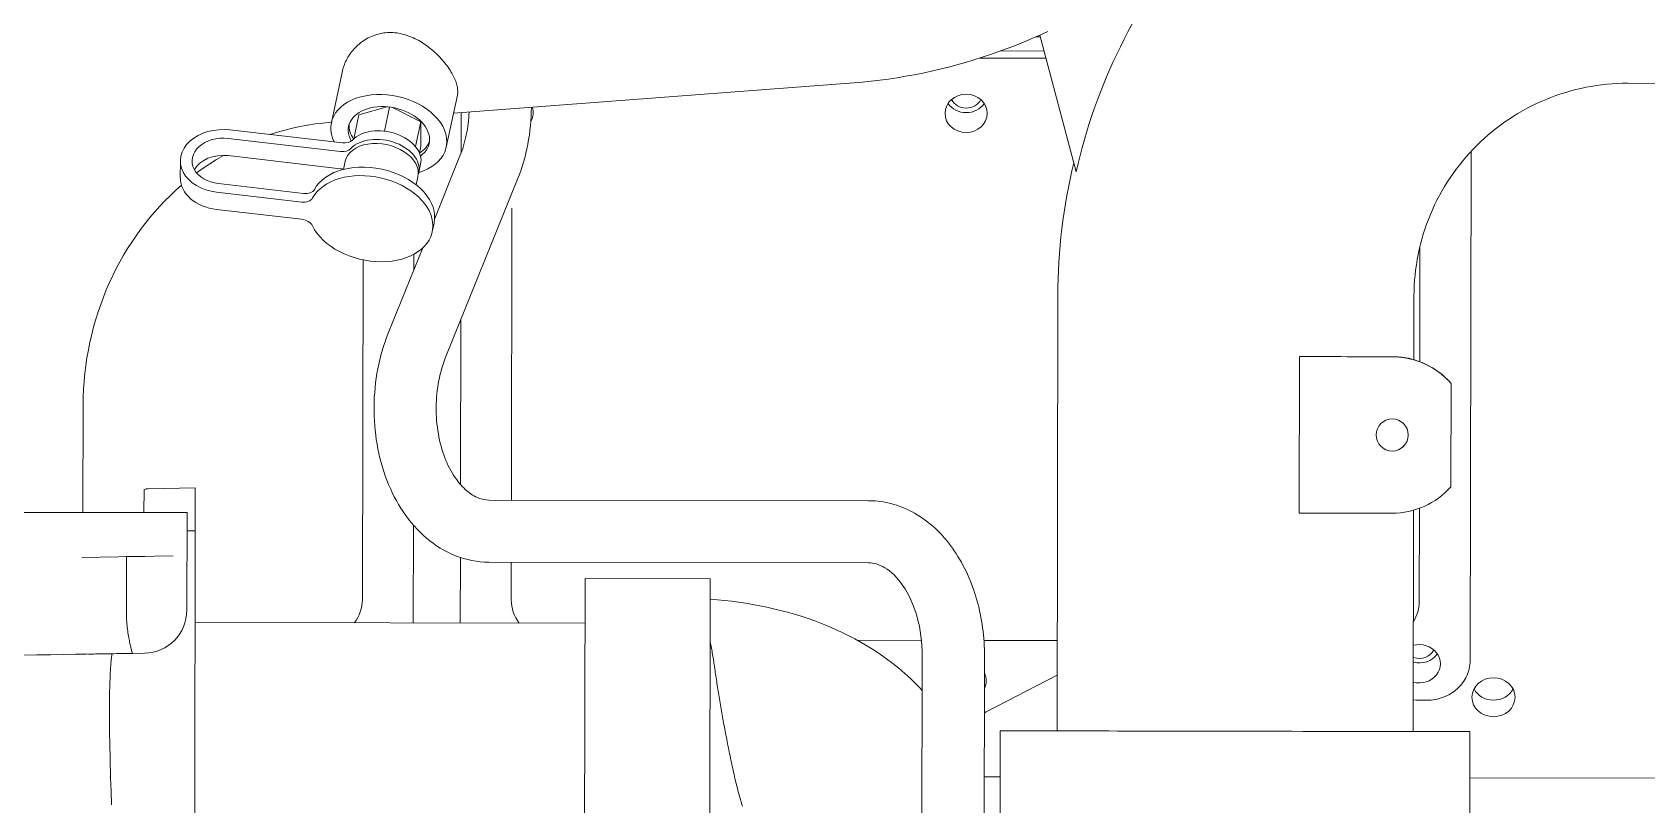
# Model space of a CAD drawing. Extents: x 766778 to 845620, y 133762 to 209800.
# Drawn here: x 786249.5 to 786661.9, y 190584.6 to 190782 of the extents above; entities that cross this region are included whole.
import ezdxf

# ---------------------------------------------------------------- set-up
doc = ezdxf.new("R2010")
doc.units = 0
doc.header["$MEASUREMENT"] = 0
doc.layers.get('0').update_dxf_attribs({"color": 1, "linetype": 'CONTINUOUS'})
doc.layers.add('LA-4748_SHOWN', color=2, linetype='CONTINUOUS', lineweight=53)

# ---------------------------------------------------------------- blocks, each defined once
blk = doc.blocks.new('ENGINE')
at = {"layer": 'LA-4748_SHOWN', "color": 252, "lineweight": 5}
for p, q in [((945285.47, 205472.38), (945285.9, 205472.59)), ((945285.9, 205472.59), (945286.33, 205472.78)), ((945286.33, 205472.78), (945286.76, 205472.96)), ((945286.76, 205472.96), (945287.2, 205473.12)), ((945287.2, 205473.12), (945287.65, 205473.27)), ((945287.65, 205473.27), (945288.1, 205473.39)), ((945288.1, 205473.39), (945288.56, 205473.5)), ((945288.56, 205473.5), (945289.02, 205473.58)), ((945289.02, 205473.58), (945289.48, 205473.65)), ((945289.48, 205473.65), (945289.94, 205473.71)), ((945289.94, 205473.71), (945290.4, 205473.74)), ((945290.4, 205473.74), (945290.86, 205473.76)), ((945290.86, 205473.76), (945291.33, 205473.76)), ((945291.33, 205473.76), (945291.8, 205473.74)), ((945291.8, 205473.74), (945292.28, 205473.7)), ((945292.28, 205473.7), (945292.76, 205473.64)), ((945292.76, 205473.64), (945293.24, 205473.57)), ((945293.24, 205473.57), (945293.72, 205473.47)), ((945293.72, 205473.47), (945294.2, 205473.36)), ((945294.2, 205473.36), (945294.68, 205473.24)), ((945294.68, 205473.24), (945295.16, 205473.09)), ((945295.16, 205473.09), (945295.63, 205472.93)), ((945295.63, 205472.93), (945296.11, 205472.75)), ((945296.11, 205472.75), (945296.57, 205472.56)), ((945296.57, 205472.56), (945297.03, 205472.36)), ((945457.06, 205472.54), (945454.99, 205471.64)), ((945457.04, 205472.53), (945466.21, 205437.55)), ((945459.12, 205473.47), (945457.06, 205472.54)), ((945280.77, 205468.22), (945281.01, 205468.56)), ((945281.01, 205468.56), (945281.28, 205468.9)), ((945281.28, 205468.9), (945281.55, 205469.23)), ((945281.55, 205469.23), (945281.84, 205469.56)), ((945281.84, 205469.56), (945282.15, 205469.89)), ((945282.15, 205469.89), (945282.47, 205470.21)), ((945282.47, 205470.21), (945282.81, 205470.52)), ((945282.81, 205470.52), (945283.15, 205470.82)), ((945283.15, 205470.82), (945283.51, 205471.11)), ((945283.51, 205471.11), (945283.88, 205471.39)), ((945283.88, 205471.39), (945284.26, 205471.66)), ((945284.26, 205471.66), (945284.66, 205471.91)), ((945284.66, 205471.91), (945285.06, 205472.15)), ((945285.06, 205472.15), (945285.47, 205472.38)), ((945297.03, 205472.36), (945297.49, 205472.14)), ((945297.49, 205472.14), (945297.94, 205471.91)), ((945297.94, 205471.91), (945298.38, 205471.66)), ((945298.38, 205471.66), (945298.82, 205471.41)), ((945298.82, 205471.41), (945299.25, 205471.14)), ((945299.25, 205471.14), (945299.67, 205470.87)), ((945299.67, 205470.87), (945300.08, 205470.59)), ((945300.08, 205470.59), (945300.48, 205470.31)), ((945300.48, 205470.31), (945300.87, 205470.01)), ((945300.87, 205470.01), (945301.25, 205469.72)), ((945301.25, 205469.72), (945301.62, 205469.41)), ((945301.62, 205469.41), (945301.99, 205469.09)), ((945301.99, 205469.09), (945302.36, 205468.77)), ((945302.36, 205468.77), (945302.72, 205468.43)), ((945302.72, 205468.43), (945303.07, 205468.09)), ((945448.71, 205469.13), (945446.59, 205468.36)), ((945458.11, 205468.44), (945447, 205468.5)), ((945450.82, 205469.93), (945448.71, 205469.13)), ((945452.91, 205470.77), (945450.82, 205469.93)), ((945454.99, 205471.64), (945452.91, 205470.77)), ((945457.16, 205472.07), (945456.02, 205472.08)), ((945278.89, 205464.01), (945278.98, 205464.41)), ((945278.98, 205464.41), (945279.09, 205464.81)), ((945279.09, 205464.81), (945279.22, 205465.21)), ((945279.22, 205465.21), (945279.37, 205465.6)), ((945279.37, 205465.6), (945279.52, 205465.99)), ((945279.52, 205465.99), (945279.7, 205466.38)), ((945279.7, 205466.38), (945279.89, 205466.76)), ((945279.89, 205466.76), (945280.09, 205467.14)), ((945280.09, 205467.14), (945280.3, 205467.5)), ((945280.3, 205467.5), (945280.53, 205467.86)), ((945280.53, 205467.86), (945280.77, 205468.22)), ((945303.07, 205468.09), (945303.42, 205467.74)), ((945303.42, 205467.74), (945303.76, 205467.39)), ((945303.76, 205467.39), (945304.1, 205467.03)), ((945304.1, 205467.03), (945304.42, 205466.66)), ((945304.42, 205466.66), (945304.73, 205466.29)), ((945304.73, 205466.29), (945305.03, 205465.92)), ((945305.03, 205465.92), (945305.32, 205465.55)), ((945305.32, 205465.55), (945305.6, 205465.18)), ((945305.6, 205465.18), (945305.87, 205464.81)), ((945305.87, 205464.81), (945306.12, 205464.43)), ((945306.12, 205464.43), (945306.36, 205464.06)), ((945433.7, 205464.43), (945431.52, 205463.9)), ((945435.87, 205465), (945433.7, 205464.43)), ((945438.03, 205465.6), (945435.87, 205465)), ((945440.18, 205466.24), (945438.03, 205465.6)), ((945442.33, 205466.91), (945440.18, 205466.24)), ((945441.68, 205466.71), (945458.59, 205466.62)), ((945444.47, 205467.62), (945442.33, 205466.91)), ((945446.59, 205468.36), (945444.47, 205467.62)), ((945276.02, 205450.77), (945278.89, 205464.01)), ((945306.36, 205464.06), (945306.59, 205463.69)), ((945306.59, 205463.69), (945306.8, 205463.33)), ((945306.8, 205463.33), (945307, 205462.97)), ((945307, 205462.97), (945307.19, 205462.61)), ((945307.19, 205462.61), (945307.36, 205462.26)), ((945409.49, 205460.5), (945307.22, 205453.13)), ((945307.36, 205462.26), (945307.52, 205461.92)), ((945307.52, 205461.92), (945307.66, 205461.58)), ((945307.66, 205461.58), (945307.79, 205461.25)), ((945307.79, 205461.25), (945307.9, 205460.92)), ((945307.9, 205460.92), (945308, 205460.6)), ((945308, 205460.6), (945308.09, 205460.28)), ((945308.09, 205460.28), (945308.16, 205459.96)), ((945411.71, 205460.67), (945409.49, 205460.5)), ((945413.92, 205460.89), (945411.71, 205460.67)), ((945416.13, 205461.14), (945413.92, 205460.89)), ((945418.34, 205461.43), (945416.13, 205461.14)), ((945420.55, 205461.75), (945418.34, 205461.43)), ((945422.75, 205462.11), (945420.55, 205461.75)), ((945424.95, 205462.5), (945422.75, 205462.11)), ((945427.15, 205462.93), (945424.95, 205462.5)), ((945429.34, 205463.4), (945427.15, 205462.93)), ((945431.52, 205463.9), (945429.34, 205463.4)), ((945305.34, 205444.42), (945308.21, 205457.66)), ((945308.16, 205459.96), (945308.22, 205459.65)), ((945308.25, 205457.92), (945308.21, 205457.66)), ((945308.22, 205459.65), (945308.26, 205459.34)), ((945308.29, 205458.19), (945308.25, 205457.92)), ((945308.26, 205459.34), (945308.29, 205459.04)), ((945308.29, 205459.04), (945308.31, 205458.75)), ((945308.3, 205458.47), (945308.29, 205458.19)), ((945308.31, 205458.75), (945308.3, 205458.47)), ((945586.33, 205455.65), (945587.58, 205456.14)), ((945587.58, 205456.14), (945588.83, 205456.6)), ((945588.83, 205456.6), (945590.1, 205457.03)), ((945590.1, 205457.03), (945591.38, 205457.42)), ((945591.38, 205457.42), (945592.66, 205457.79)), ((945592.66, 205457.79), (945593.96, 205458.12)), ((945593.96, 205458.12), (945595.26, 205458.42)), ((945595.26, 205458.42), (945596.57, 205458.69)), ((945596.57, 205458.69), (945597.89, 205458.93)), ((945597.89, 205458.93), (945599.21, 205459.14)), ((945599.21, 205459.14), (945600.54, 205459.31)), ((945600.54, 205459.31), (945601.87, 205459.45)), ((945601.87, 205459.45), (945603.2, 205459.56)), ((945603.2, 205459.56), (945604.54, 205459.63)), ((945604.54, 205459.63), (945605.87, 205459.68)), ((945605.87, 205459.68), (945607.21, 205459.69)), ((945607.21, 205459.69), (945623.21, 205459.6)), ((945283.03, 205452.76), (945281.7, 205446.61)), ((945283.03, 205452.76), (945290.3, 205454.77)), ((945290.9, 205454.7), (945289.56, 205448.54)), ((945291.65, 205454.59), (945298.83, 205450.87)), ((945309.12, 205442.92), (945309.17, 205453.27)), ((945311.03, 205451.17), (945311.11, 205451.91)), ((945311.11, 205451.91), (945311.16, 205452.66)), ((945311.16, 205452.66), (945311.2, 205453.42)), ((945326.96, 205450.98), (945327.04, 205452.17)), ((945327.04, 205452.17), (945327.09, 205453.37)), ((945327.09, 205453.37), (945327.12, 205454.56)), ((945578.01, 205451.38), (945579.15, 205452.08)), ((945579.15, 205452.08), (945580.31, 205452.75)), ((945580.31, 205452.75), (945581.49, 205453.39)), ((945581.49, 205453.39), (945582.68, 205454)), ((945582.68, 205454), (945583.88, 205454.58)), ((945583.88, 205454.58), (945585.1, 205455.13)), ((945585.1, 205455.13), (945586.33, 205455.65)), ((945250.07, 205449.02), (945278.81, 205445.58)), ((945262.2, 205448.39), (945260.3, 205447.8)), ((945264.12, 205448.92), (945262.2, 205448.39)), ((945266.04, 205449.4), (945264.12, 205448.92)), ((945267.98, 205449.81), (945266.04, 205449.4)), ((945269.93, 205450.17), (945267.98, 205449.81)), ((945271.89, 205450.46), (945269.93, 205450.17)), ((945273.85, 205450.69), (945271.89, 205450.46)), ((945275.82, 205450.87), (945273.85, 205450.69)), ((945276.04, 205450.88), (945275.82, 205450.87)), ((945298.83, 205450.87), (945297.47, 205444.56)), ((945298.83, 205450.87), (945298.8, 205444.61)), ((945310.45, 205447.51), (945310.6, 205448.23)), ((945310.6, 205448.23), (945310.73, 205448.96)), ((945310.73, 205448.96), (945310.85, 205449.69)), ((945310.85, 205449.69), (945310.95, 205450.42)), ((945310.95, 205450.42), (945311.03, 205451.17)), ((945326.57, 205447.44), (945326.73, 205448.61)), ((945326.73, 205448.61), (945326.86, 205449.8)), ((945326.86, 205449.8), (945326.96, 205450.98)), ((945572.57, 205447.5), (945573.62, 205448.33)), ((945573.62, 205448.33), (945574.69, 205449.13)), ((945574.69, 205449.13), (945575.78, 205449.91)), ((945575.78, 205449.91), (945576.88, 205450.66)), ((945576.88, 205450.66), (945578.01, 205451.38)), ((945278.34, 205443.41), (945249.6, 205446.84)), ((945298.8, 205444.61), (945298.45, 205442.98)), ((945309.3, 205443.41), (945309.52, 205444.07)), ((945309.52, 205444.07), (945309.74, 205444.74)), ((945309.74, 205444.74), (945309.94, 205445.42)), ((945309.94, 205445.42), (945310.12, 205446.11)), ((945310.12, 205446.11), (945310.29, 205446.81)), ((945310.29, 205446.81), (945310.45, 205447.51)), ((945325.66, 205442.79), (945325.93, 205443.94)), ((945325.93, 205443.94), (945326.17, 205445.1)), ((945326.17, 205445.1), (945326.38, 205446.26)), ((945326.38, 205446.26), (945326.57, 205447.44)), ((945567.65, 205442.97), (945568.59, 205443.93)), ((945568.59, 205443.93), (945569.55, 205444.86)), ((945569.55, 205444.86), (945570.54, 205445.76)), ((945570.54, 205445.76), (945571.54, 205446.64)), ((945571.54, 205446.64), (945572.57, 205447.5)), ((945237.38, 205441.12), (945237.36, 205436.71)), ((945244.91, 205440.38), (945243.21, 205439.24)), ((945246.64, 205441.47), (945244.91, 205440.38)), ((945248.4, 205442.51), (945246.64, 205441.47)), ((945278.32, 205439), (945249.58, 205442.43)), ((945279.51, 205440.9), (945279.05, 205438.81)), ((945298.77, 205440.09), (945298.3, 205437.92)), ((945302.31, 205426.21), (945308.81, 205442.14)), ((945308.81, 205442.14), (945309.06, 205442.77)), ((945309.06, 205442.77), (945309.3, 205443.41)), ((945324.71, 205439.41), (945325.05, 205440.53)), ((945325.05, 205440.53), (945325.37, 205441.65)), ((945325.37, 205441.65), (945325.66, 205442.79)), ((945465.12, 205437.76), (945465.61, 205439.84)), ((945564.14, 205438.94), (945564.98, 205439.98)), ((945564.98, 205439.98), (945565.84, 205441)), ((945565.84, 205441), (945566.74, 205442)), ((945566.43, 205312.28), (945567.12, 205442.41)), ((945566.74, 205442), (945567.65, 205442.97)), ((945243.21, 205439.24), (945241.54, 205438.04)), ((945298.08, 205436.88), (945297.62, 205434.78)), ((945305.05, 205390.9), (945323.52, 205436.14)), ((945323.52, 205436.14), (945323.94, 205437.22)), ((945323.94, 205437.22), (945324.34, 205438.31)), ((945324.34, 205438.31), (945324.71, 205439.41)), ((945464.22, 205433.58), (945464.65, 205435.67)), ((945464.65, 205435.67), (945465.12, 205437.76)), ((945561.03, 205434.59), (945561.77, 205435.7)), ((945561.77, 205435.7), (945562.53, 205436.8)), ((945562.53, 205436.8), (945563.32, 205437.88)), ((945563.32, 205437.88), (945564.14, 205438.94)), ((945234.8, 205432.33), (945233.44, 205430.98)), ((945236.2, 205433.64), (945234.8, 205432.33)), ((945237.63, 205434.91), (945236.2, 205433.64)), ((945268.34, 205430.51), (945246.63, 205433.1)), ((945247.1, 205435.28), (945268.81, 205432.69)), ((945463.45, 205429.37), (945463.82, 205431.48)), ((945463.82, 205431.48), (945464.22, 205433.58)), ((945559, 205431.13), (945559.65, 205432.3)), ((945559.65, 205432.3), (945560.33, 205433.45)), ((945560.33, 205433.45), (945561.03, 205434.59)), ((945230.81, 205428.16), (945229.55, 205426.68)), ((945232.11, 205429.59), (945230.81, 205428.16)), ((945233.44, 205430.98), (945232.11, 205429.59)), ((945268.31, 205426.1), (945246.6, 205428.7)), ((945321.65, 205354.14), (945322.04, 205428.79)), ((945462.8, 205425.14), (945463.11, 205427.26)), ((945463.11, 205427.26), (945463.45, 205429.37)), ((945556.68, 205426.31), (945557.22, 205427.53)), ((945557.22, 205427.53), (945557.78, 205428.75)), ((945557.78, 205428.75), (945558.37, 205429.95)), ((945558.37, 205429.95), (945559, 205431.13)), ((945227.14, 205423.63), (945225.99, 205422.05)), ((945228.33, 205425.18), (945227.14, 205423.63)), ((945229.55, 205426.68), (945228.33, 205425.18)), ((945302.15, 205424.98), (945301.68, 205422.8)), ((945462.27, 205420.9), (945462.52, 205423.02)), ((945462.52, 205423.02), (945462.8, 205425.14)), ((945555.26, 205422.55), (945555.71, 205423.82)), ((945555.71, 205423.82), (945556.18, 205425.07)), ((945556.18, 205425.07), (945556.68, 205426.31)), ((945224.89, 205420.43), (945223.82, 205418.78)), ((945225.99, 205422.05), (945224.89, 205420.43)), ((945462.06, 205418.77), (945462.27, 205420.9)), ((945554.13, 205418.71), (945554.47, 205420)), ((945554.47, 205420), (945554.85, 205421.28)), ((945554.85, 205421.28), (945555.26, 205422.55)), ((945221.82, 205415.39), (945220.89, 205413.64)), ((945222.8, 205417.1), (945221.82, 205415.39)), ((945223.82, 205418.78), (945222.8, 205417.1)), ((945283.52, 205328.82), (945283.97, 205415.67)), ((945290.35, 205396.9), (945299.23, 205418.67)), ((945296.96, 205413.1), (945296.98, 205417.08)), ((945461.72, 205414.5), (945461.87, 205416.64)), ((945461.87, 205416.64), (945462.06, 205418.77)), ((945553.06, 205413.47), (945553.28, 205414.79)), ((945553.28, 205414.79), (945553.53, 205416.1)), ((945553.53, 205416.1), (945553.81, 205417.41)), ((945553.81, 205417.41), (945554.13, 205418.71)), ((945553.84, 205388.7), (945553.99, 205418.16)), ((945220, 205411.87), (945219.15, 205410.07)), ((945220.89, 205413.64), (945220, 205411.87)), ((945461.51, 205410.23), (945461.6, 205412.37)), ((945461.6, 205412.37), (945461.72, 205414.5)), ((945552.59, 205409.48), (945552.72, 205410.81)), ((945552.72, 205410.81), (945552.87, 205412.14)), ((945552.87, 205412.14), (945553.06, 205413.47)), ((945218.35, 205408.25), (945217.6, 205406.4)), ((945219.15, 205410.07), (945218.35, 205408.25)), ((945461.43, 205405.95), (945461.45, 205408.09)), ((945461.45, 205408.09), (945461.51, 205410.23)), ((945552.42, 205405.47), (945552.45, 205406.81)), ((945552.45, 205406.81), (945552.5, 205408.15)), ((945552.5, 205408.15), (945552.59, 205409.48)), ((945216.24, 205402.63), (945215.64, 205400.72)), ((945216.9, 205404.53), (945216.24, 205402.63)), ((945217.6, 205406.4), (945216.9, 205404.53)), ((945460.84, 205294.66), (945461.43, 205405.95)), ((945552.34, 205389.2), (945552.42, 205405.47)), ((945215.08, 205398.79), (945214.58, 205396.84)), ((945215.64, 205400.72), (945215.08, 205398.79)), ((945308.89, 205400.32), (945308.67, 205358.14)), ((945214.12, 205394.87), (945213.72, 205392.9)), ((945214.58, 205396.84), (945214.12, 205394.87)), ((945289.13, 205393.58), (945289.51, 205394.7)), ((945289.51, 205394.7), (945289.92, 205395.81)), ((945289.92, 205395.81), (945290.35, 205396.9)), ((945213.36, 205390.91), (945213.06, 205388.9)), ((945213.72, 205392.9), (945213.36, 205390.91)), ((945287.89, 205388.96), (945288.16, 205390.13)), ((945288.16, 205390.13), (945288.46, 205391.29)), ((945288.46, 205391.29), (945288.78, 205392.44)), ((945288.78, 205392.44), (945289.13, 205393.58)), ((945304.5, 205389.45), (945304.77, 205390.18)), ((945304.77, 205390.18), (945305.05, 205390.9)), ((945522.88, 205350.12), (945523.09, 205390.12)), ((945546.84, 205390), (945523.09, 205390.12)), ((945212.82, 205386.89), (945212.62, 205384.88)), ((945213.06, 205388.9), (945212.82, 205386.89)), ((945287.23, 205385.41), (945287.42, 205386.6)), ((945287.42, 205386.6), (945287.64, 205387.79)), ((945287.64, 205387.79), (945287.89, 205388.96)), ((945303.39, 205385.54), (945303.58, 205386.35)), ((945303.58, 205386.35), (945303.79, 205387.15)), ((945303.79, 205387.15), (945304.01, 205387.93)), ((945304.01, 205387.93), (945304.24, 205388.69)), ((945304.24, 205388.69), (945304.5, 205389.45)), ((945547.07, 205390), (945546.84, 205390)), ((945547.29, 205389.99), (945547.07, 205390)), ((945547.51, 205389.99), (945547.29, 205389.99)), ((945547.72, 205389.98), (945547.51, 205389.99)), ((945547.93, 205389.96), (945547.72, 205389.98)), ((945548.14, 205389.95), (945547.93, 205389.96)), ((945548.34, 205389.94), (945548.14, 205389.95)), ((945548.54, 205389.92), (945548.34, 205389.94)), ((945548.73, 205389.9), (945548.54, 205389.92)), ((945548.92, 205389.88), (945548.73, 205389.9)), ((945549.11, 205389.86), (945548.92, 205389.88)), ((945549.29, 205389.84), (945549.11, 205389.86)), ((945549.47, 205389.81), (945549.29, 205389.84)), ((945549.64, 205389.79), (945549.47, 205389.81)), ((945549.81, 205389.76), (945549.64, 205389.79)), ((945549.97, 205389.74), (945549.81, 205389.76)), ((945550.13, 205389.71), (945549.97, 205389.74)), ((945550.28, 205389.69), (945550.13, 205389.71)), ((945550.43, 205389.66), (945550.28, 205389.69)), ((945550.57, 205389.63), (945550.43, 205389.66)), ((945550.71, 205389.6), (945550.57, 205389.63)), ((945550.84, 205389.58), (945550.71, 205389.6)), ((945550.97, 205389.55), (945550.84, 205389.58)), ((945551.09, 205389.52), (945550.97, 205389.55)), ((945551.21, 205389.5), (945551.09, 205389.52)), ((945551.32, 205389.47), (945551.21, 205389.5)), ((945551.43, 205389.44), (945551.32, 205389.47)), ((945551.53, 205389.42), (945551.43, 205389.44)), ((945551.63, 205389.4), (945551.53, 205389.42)), ((945551.72, 205389.37), (945551.63, 205389.4)), ((945212.48, 205382.85), (945212.38, 205380.83)), ((945212.62, 205384.88), (945212.48, 205382.85)), ((945286.73, 205380.58), (945286.82, 205381.79)), ((945286.82, 205381.79), (945286.93, 205383)), ((945286.93, 205383), (945287.06, 205384.21)), ((945287.06, 205384.21), (945287.23, 205385.41)), ((945302.72, 205381.38), (945302.82, 205382.22)), ((945302.82, 205382.22), (945302.94, 205383.07)), ((945302.94, 205383.07), (945303.07, 205383.9)), ((945303.07, 205383.9), (945303.22, 205384.73)), ((945303.22, 205384.73), (945303.39, 205385.54)), ((945561.67, 205356.69), (945561.81, 205383.15)), ((945561.81, 205383.15), (945561.81, 205383.15)), ((945212.35, 205378.8), (945212.2, 205351.35)), ((945212.38, 205380.83), (945212.35, 205378.8)), ((945286.64, 205376.94), (945286.65, 205378.15)), ((945286.65, 205378.15), (945286.68, 205379.37)), ((945286.68, 205379.37), (945286.73, 205380.58)), ((945302.52, 205377.09), (945302.53, 205377.95)), ((945302.53, 205377.95), (945302.55, 205378.81)), ((945302.55, 205378.81), (945302.59, 205379.67)), ((945302.59, 205379.67), (945302.65, 205380.52)), ((945302.65, 205380.52), (945302.72, 205381.38)), ((945286.67, 205375.72), (945286.64, 205376.94)), ((945286.72, 205374.51), (945286.67, 205375.72)), ((945286.8, 205373.3), (945286.72, 205374.51)), ((945302.54, 205376.23), (945302.52, 205377.09)), ((945302.58, 205375.37), (945302.54, 205376.23)), ((945302.63, 205374.52), (945302.58, 205375.37)), ((945302.71, 205373.67), (945302.63, 205374.52)), ((945302.8, 205372.83), (945302.71, 205373.67)), ((945286.91, 205372.09), (945286.8, 205373.3)), ((945287.04, 205370.89), (945286.91, 205372.09)), ((945287.2, 205369.7), (945287.04, 205370.89)), ((945287.39, 205368.51), (945287.2, 205369.7)), ((945302.92, 205372), (945302.8, 205372.83)), ((945303.05, 205371.17), (945302.92, 205372)), ((945303.19, 205370.35), (945303.05, 205371.17)), ((945303.36, 205369.55), (945303.19, 205370.35)), ((945303.55, 205368.76), (945303.36, 205369.55)), ((945287.61, 205367.33), (945287.39, 205368.51)), ((945287.85, 205366.15), (945287.61, 205367.33)), ((945288.12, 205364.99), (945287.85, 205366.15)), ((945303.75, 205367.98), (945303.55, 205368.76)), ((945303.96, 205367.21), (945303.75, 205367.98)), ((945304.19, 205366.46), (945303.96, 205367.21)), ((945304.44, 205365.73), (945304.19, 205366.46)), ((945304.71, 205365.01), (945304.44, 205365.73)), ((945288.41, 205363.84), (945288.12, 205364.99)), ((945288.74, 205362.7), (945288.41, 205363.84)), ((945289.09, 205361.57), (945288.74, 205362.7)), ((945289.46, 205360.45), (945289.09, 205361.57)), ((945304.98, 205364.31), (945304.71, 205365.01)), ((945305.27, 205363.63), (945304.98, 205364.31)), ((945305.57, 205362.97), (945305.27, 205363.63)), ((945305.89, 205362.34), (945305.57, 205362.97)), ((945306.21, 205361.72), (945305.89, 205362.34)), ((945306.55, 205361.13), (945306.21, 205361.72)), ((945227.81, 205357.17), (945227.78, 205351.27)), ((945228.86, 205357.37), (945240.92, 205357.52)), ((945240.37, 205254.52), (945240.92, 205357.52)), ((945289.87, 205359.35), (945289.46, 205360.45)), ((945290.3, 205358.27), (945289.87, 205359.35)), ((945290.75, 205357.2), (945290.3, 205358.27)), ((945291.24, 205356.15), (945290.75, 205357.2)), ((945306.89, 205360.56), (945306.55, 205361.13)), ((945307.25, 205360.01), (945306.89, 205360.56)), ((945307.61, 205359.49), (945307.25, 205360.01)), ((945307.97, 205359), (945307.61, 205359.49)), ((945308.35, 205358.53), (945307.97, 205359)), ((945308.72, 205358.08), (945308.35, 205358.53)), ((945309.1, 205357.66), (945308.72, 205358.08)), ((945309.48, 205357.27), (945309.1, 205357.66)), ((945309.86, 205356.91), (945309.48, 205357.27)), ((945291.75, 205355.11), (945291.24, 205356.15)), ((945292.28, 205354.1), (945291.75, 205355.11)), ((945292.85, 205353.11), (945292.28, 205354.1)), ((945293.43, 205352.13), (945292.85, 205353.11)), ((945310.25, 205356.56), (945309.86, 205356.91)), ((945310.63, 205356.25), (945310.25, 205356.56)), ((945311.01, 205355.96), (945310.63, 205356.25)), ((945311.38, 205355.69), (945311.01, 205355.96)), ((945311.76, 205355.45), (945311.38, 205355.69)), ((945312.12, 205355.24), (945311.76, 205355.45)), ((945312.49, 205355.04), (945312.12, 205355.24)), ((945312.84, 205354.87), (945312.49, 205355.04)), ((945313.2, 205354.72), (945312.84, 205354.87)), ((945313.55, 205354.58), (945313.2, 205354.72)), ((945313.89, 205354.47), (945313.55, 205354.58)), ((945314.58, 205354.3), (945313.89, 205354.47)), ((945315.25, 205354.21), (945314.58, 205354.3)), ((945315.91, 205354.17), (945315.25, 205354.21)), ((945412.91, 205353.66), (945315.91, 205354.17)), ((945413.73, 205353.64), (945412.91, 205353.66)), ((945414.55, 205353.6), (945413.73, 205353.64)), ((945415.36, 205353.52), (945414.55, 205353.6)), ((945416.17, 205353.41), (945415.36, 205353.52)), ((945416.98, 205353.28), (945416.17, 205353.41)), ((945417.78, 205353.11), (945416.98, 205353.28)), ((945418.57, 205352.92), (945417.78, 205353.11)), ((945419.36, 205352.7), (945418.57, 205352.92)), ((945211.92, 205351.35), (945235.22, 205351.23)), ((945238.65, 205326.26), (945238.78, 205351.21)), ((945294.05, 205351.18), (945293.43, 205352.13)), ((945294.69, 205350.25), (945294.05, 205351.18)), ((945295.36, 205349.35), (945294.69, 205350.25)), ((945296.05, 205348.47), (945295.36, 205349.35)), ((945420.14, 205352.46), (945419.36, 205352.7)), ((945420.91, 205352.18), (945420.14, 205352.46)), ((945421.67, 205351.89), (945420.91, 205352.18)), ((945422.43, 205351.56), (945421.67, 205351.89)), ((945423.17, 205351.22), (945422.43, 205351.56)), ((945423.9, 205350.85), (945423.17, 205351.22)), ((945424.61, 205350.45), (945423.9, 205350.85)), ((945425.32, 205350.03), (945424.61, 205350.45)), ((945426.01, 205349.6), (945425.32, 205350.03)), ((945426.69, 205349.14), (945426.01, 205349.6)), ((945427.36, 205348.65), (945426.69, 205349.14)), ((945522.88, 205350.12), (945546.63, 205350)), ((945551.84, 205294.19), (945552.14, 205350.74)), ((945553.51, 205327.4), (945553.64, 205351.22)), ((945238.76, 205346.53), (945240.86, 205346.52)), ((945296.77, 205347.62), (945296.05, 205348.47)), ((945296.49, 205322.8), (945296.62, 205347.8)), ((945297.52, 205346.8), (945296.77, 205347.62)), ((945298.29, 205346.01), (945297.52, 205346.8)), ((945299.08, 205345.24), (945298.29, 205346.01)), ((945299.91, 205344.51), (945299.08, 205345.24)), ((945428.01, 205348.15), (945427.36, 205348.65)), ((945428.65, 205347.63), (945428.01, 205348.15)), ((945429.28, 205347.09), (945428.65, 205347.63)), ((945429.89, 205346.54), (945429.28, 205347.09)), ((945430.49, 205345.96), (945429.89, 205346.54)), ((945431.07, 205345.37), (945430.49, 205345.96)), ((945431.64, 205344.76), (945431.07, 205345.37)), ((945432.2, 205344.14), (945431.64, 205344.76)), ((945300.75, 205343.81), (945299.91, 205344.51)), ((945301.63, 205343.15), (945300.75, 205343.81)), ((945302.52, 205342.52), (945301.63, 205343.15)), ((945303.44, 205341.93), (945302.52, 205342.52)), ((945304.38, 205341.37), (945303.44, 205341.93)), ((945305.34, 205340.86), (945304.38, 205341.37)), ((945306.33, 205340.39), (945305.34, 205340.86)), ((945432.74, 205343.5), (945432.2, 205344.14)), ((945433.27, 205342.84), (945432.74, 205343.5)), ((945433.78, 205342.17), (945433.27, 205342.84)), ((945434.28, 205341.49), (945433.78, 205342.17)), ((945434.76, 205340.79), (945434.28, 205341.49)), ((945435.23, 205340.08), (945434.76, 205340.79)), ((945211.86, 205339.88), (945235.16, 205340.17)), ((945223.19, 205326.34), (945223.26, 205340.02)), ((945223.26, 205340.02), (945227.92, 205340.08)), ((945307.33, 205339.97), (945306.33, 205340.39)), ((945308.35, 205339.59), (945307.33, 205339.97)), ((945309.39, 205339.25), (945308.35, 205339.59)), ((945308.57, 205339.51), (945308.49, 205322.74)), ((945310.44, 205338.97), (945309.39, 205339.25)), ((945311.5, 205338.73), (945310.44, 205338.97)), ((945312.57, 205338.55), (945311.5, 205338.73)), ((945313.66, 205338.41), (945312.57, 205338.55)), ((945314.74, 205338.33), (945313.66, 205338.41)), ((945315.83, 205338.29), (945314.74, 205338.33)), ((945412.83, 205337.78), (945315.83, 205338.29)), ((945321.57, 205338.26), (945321.52, 205328.62)), ((945413.33, 205337.76), (945412.83, 205337.78)), ((945413.83, 205337.71), (945413.33, 205337.76)), ((945414.33, 205337.61), (945413.83, 205337.71)), ((945414.85, 205337.48), (945414.33, 205337.61)), ((945415.38, 205337.3), (945414.85, 205337.48)), ((945415.92, 205337.08), (945415.38, 205337.3)), ((945416.47, 205336.81), (945415.92, 205337.08)), ((945417.03, 205336.49), (945416.47, 205336.81)), ((945417.6, 205336.12), (945417.03, 205336.49)), ((945435.68, 205339.36), (945435.23, 205340.08)), ((945436.12, 205338.63), (945435.68, 205339.36)), ((945436.55, 205337.88), (945436.12, 205338.63)), ((945436.96, 205337.12), (945436.55, 205337.88)), ((945437.35, 205336.35), (945436.96, 205337.12)), ((945340.39, 205333.99), (945339.97, 205254)), ((945372.39, 205333.83), (945340.39, 205333.99)), ((945372.39, 205333.83), (945371.97, 205253.9)), ((945418.17, 205335.69), (945417.6, 205336.12)), ((945418.75, 205335.2), (945418.17, 205335.69)), ((945419.34, 205334.66), (945418.75, 205335.2)), ((945419.92, 205334.05), (945419.34, 205334.66)), ((945420.49, 205333.39), (945419.92, 205334.05)), ((945421.06, 205332.67), (945420.49, 205333.39)), ((945421.61, 205331.89), (945421.06, 205332.67)), ((945437.73, 205335.57), (945437.35, 205336.35)), ((945438.1, 205334.78), (945437.73, 205335.57)), ((945438.45, 205333.98), (945438.1, 205334.78)), ((945438.79, 205333.17), (945438.45, 205333.98)), ((945439.11, 205332.35), (945438.79, 205333.17)), ((945439.41, 205331.53), (945439.11, 205332.35)), ((945283.48, 205328.02), (945283.52, 205328.82)), ((945321.52, 205328.62), (945321.55, 205327.82)), ((945374.18, 205328.46), (945372.37, 205328.61)), ((945375.99, 205328.29), (945374.18, 205328.46)), ((945377.8, 205328.08), (945375.99, 205328.29)), ((945422.14, 205331.06), (945421.61, 205331.89)), ((945422.66, 205330.17), (945422.14, 205331.06)), ((945423.15, 205329.24), (945422.66, 205330.17)), ((945423.62, 205328.25), (945423.15, 205329.24)), ((945424.06, 205327.22), (945423.62, 205328.25)), ((945439.71, 205330.69), (945439.41, 205331.53)), ((945439.98, 205329.85), (945439.71, 205330.69)), ((945440.24, 205329), (945439.98, 205329.85)), ((945440.49, 205328.14), (945440.24, 205329)), ((945223.19, 205326.34), (945223.19, 205325.84)), ((945223.19, 205325.84), (945223.19, 205325.33)), ((945223.19, 205325.33), (945223.21, 205324.84)), ((945223.21, 205324.84), (945223.23, 205324.34)), ((945223.23, 205324.34), (945223.25, 205323.85)), ((945281.88, 205323.53), (945282.3, 205324.22)), ((945282.3, 205324.22), (945282.66, 205324.94)), ((945282.66, 205324.94), (945282.96, 205325.68)), ((945282.96, 205325.68), (945283.2, 205326.45)), ((945283.2, 205326.45), (945283.37, 205327.23)), ((945283.37, 205327.23), (945283.48, 205328.02)), ((945321.55, 205327.82), (945321.64, 205327.03)), ((945321.64, 205327.03), (945321.81, 205326.24)), ((945321.81, 205326.24), (945322.04, 205325.48)), ((945322.04, 205325.48), (945322.33, 205324.73)), ((945322.33, 205324.73), (945322.69, 205324.01)), ((945379.61, 205327.84), (945377.8, 205328.08)), ((945381.41, 205327.57), (945379.61, 205327.84)), ((945383.2, 205327.26), (945381.41, 205327.57)), ((945384.99, 205326.92), (945383.2, 205327.26)), ((945386.78, 205326.55), (945384.99, 205326.92)), ((945388.56, 205326.14), (945386.78, 205326.55)), ((945390.33, 205325.7), (945388.56, 205326.14)), ((945392.09, 205325.23), (945390.33, 205325.7)), ((945393.85, 205324.72), (945392.09, 205325.23)), ((945395.6, 205324.17), (945393.85, 205324.72)), ((945397.34, 205323.58), (945395.6, 205324.17)), ((945424.47, 205326.15), (945424.06, 205327.22)), ((945424.85, 205325.04), (945424.47, 205326.15)), ((945425.19, 205323.89), (945424.85, 205325.04)), ((945440.72, 205327.28), (945440.49, 205328.14)), ((945440.94, 205326.41), (945440.72, 205327.28)), ((945441.14, 205325.53), (945440.94, 205326.41)), ((945441.33, 205324.65), (945441.14, 205325.53)), ((945441.5, 205323.77), (945441.33, 205324.65)), ((945552.64, 205323.48), (945552.9, 205324.1)), ((945552.9, 205324.1), (945553.12, 205324.74)), ((945553.12, 205324.74), (945553.29, 205325.39)), ((945553.29, 205325.39), (945553.41, 205326.06)), ((945553.41, 205326.06), (945553.49, 205326.73)), ((945553.49, 205326.73), (945553.51, 205327.4)), ((945223.25, 205323.85), (945223.29, 205323.36)), ((945223.29, 205323.36), (945223.33, 205322.87)), ((945223.33, 205322.87), (945223.37, 205322.39)), ((945223.37, 205322.39), (945223.42, 205321.92)), ((945223.42, 205321.92), (945223.47, 205321.45)), ((945223.47, 205321.45), (945223.53, 205320.99)), ((945223.53, 205320.99), (945223.59, 205320.55)), ((945223.59, 205320.55), (945223.66, 205320.12)), ((945223.66, 205320.12), (945223.72, 205319.7)), ((945240.74, 205323.09), (945340.33, 205322.57)), ((945281.4, 205322.88), (945281.88, 205323.53)), ((945322.69, 205324.01), (945323.1, 205323.32)), ((945323.1, 205323.32), (945323.57, 205322.66)), ((945399.07, 205322.96), (945397.34, 205323.58)), ((945400.79, 205322.29), (945399.07, 205322.96)), ((945402.51, 205321.59), (945400.79, 205322.29)), ((945404.21, 205320.85), (945402.51, 205321.59)), ((945405.9, 205320.06), (945404.21, 205320.85)), ((945407.58, 205319.23), (945405.9, 205320.06)), ((945425.49, 205322.71), (945425.19, 205323.89)), ((945425.76, 205321.51), (945425.49, 205322.71)), ((945425.99, 205320.28), (945425.76, 205321.51)), ((945426.17, 205319.03), (945425.99, 205320.28)), ((945441.65, 205322.88), (945441.5, 205323.77)), ((945441.79, 205321.98), (945441.65, 205322.88)), ((945441.92, 205321.09), (945441.79, 205321.98)), ((945442.03, 205320.18), (945441.92, 205321.09)), ((945442.12, 205319.28), (945442.03, 205320.18)), ((945551.99, 205322.28), (945552.33, 205322.87)), ((945552.33, 205322.87), (945552.64, 205323.48)), ((945223.72, 205319.7), (945223.79, 205319.3)), ((945223.79, 205319.3), (945223.86, 205318.91)), ((945223.86, 205318.91), (945223.93, 205318.54)), ((945223.93, 205318.54), (945224, 205318.18)), ((945224, 205318.18), (945224.07, 205317.84)), ((945224.07, 205317.84), (945224.14, 205317.52)), ((945224.14, 205317.52), (945224.21, 205317.22)), ((945224.21, 205317.22), (945224.27, 205316.94)), ((945224.27, 205316.94), (945224.34, 205316.68)), ((945224.34, 205316.68), (945224.39, 205316.45)), ((945224.39, 205316.45), (945224.45, 205316.23)), ((945224.45, 205316.23), (945224.5, 205316.04)), ((945224.5, 205316.04), (945224.54, 205315.86)), ((945224.54, 205315.86), (945224.58, 205315.71)), ((945372.39, 205317.34), (945372.31, 205317.73)), ((945372.31, 205317.24), (945372.31, 205317.17)), ((945372.31, 205317.17), (945372.31, 205317.15)), ((945372.47, 205316.94), (945372.39, 205317.34)), ((945372.54, 205316.54), (945372.47, 205316.94)), ((945372.62, 205316.14), (945372.54, 205316.54)), ((945372.69, 205315.72), (945372.62, 205316.14)), ((945409.25, 205318.36), (945407.58, 205319.23)), ((945410.9, 205317.44), (945409.25, 205318.36)), ((945409.9, 205318), (945426.3, 205317.91)), ((945412.54, 205316.46), (945410.9, 205317.44)), ((945414.17, 205315.44), (945412.54, 205316.46)), ((945426.32, 205317.76), (945426.17, 205319.03)), ((945426.42, 205316.48), (945426.32, 205317.76)), ((945426.48, 205315.19), (945426.42, 205316.48)), ((945442.2, 205318.37), (945442.12, 205319.28)), ((945442.27, 205317.46), (945442.2, 205318.37)), ((945442.24, 205317.83), (945460.96, 205317.73)), ((945442.32, 205316.55), (945442.27, 205317.46)), ((945442.35, 205315.64), (945442.32, 205316.55)), ((945218.23, 205315.2), (945218.11, 205315.2)), ((945218.34, 205315.2), (945218.23, 205315.2)), ((945218.45, 205315.21), (945218.34, 205315.2)), ((945218.55, 205315.21), (945218.45, 205315.21)), ((945218.65, 205315.21), (945218.55, 205315.21)), ((945218.74, 205315.21), (945218.65, 205315.21)), ((945218.82, 205315.21), (945218.74, 205315.21)), ((945218.9, 205315.21), (945218.82, 205315.21)), ((945218.98, 205315.21), (945218.9, 205315.21)), ((945219.04, 205315.21), (945218.98, 205315.21)), ((945219.11, 205315.21), (945219.04, 205315.21)), ((945219.16, 205315.21), (945219.11, 205315.21)), ((945219.19, 205312.44), (945219.11, 205311.25)), ((945219.22, 205315.22), (945219.16, 205315.21)), ((945219.29, 205313.63), (945219.19, 205312.44)), ((945219.22, 205315.22), (945219.26, 205315.22)), ((945219.26, 205315.22), (945219.3, 205315.22)), ((945219.41, 205314.84), (945219.29, 205313.63)), ((945219.34, 205315.22), (945219.3, 205315.22)), ((945219.3, 205315.22), (945219.34, 205315.22)), ((945219.37, 205315.22), (945219.34, 205315.22)), ((945219.34, 205315.22), (945219.37, 205315.22)), ((945219.4, 205315.22), (945219.37, 205315.22)), ((945219.37, 205315.22), (945219.39, 205315.22)), ((945219.39, 205315.22), (945219.41, 205315.22)), ((945219.41, 205315.22), (945219.43, 205315.22)), ((945219.45, 205315.22), (945219.41, 205314.84)), ((945219.43, 205315.22), (945219.42, 205315.22)), ((945219.43, 205315.22), (945219.44, 205315.22)), ((945219.44, 205315.22), (945219.45, 205315.22)), ((945219.44, 205315.22), (945219.44, 205315.22)), ((945224.58, 205315.71), (945224.61, 205315.58)), ((945224.61, 205315.58), (945224.64, 205315.48)), ((945224.64, 205315.48), (945224.66, 205315.39)), ((945224.66, 205315.39), (945224.68, 205315.33)), ((945224.68, 205315.33), (945224.69, 205315.29)), ((945227.79, 205315.32), (945224.69, 205315.28)), ((945224.69, 205315.29), (945224.69, 205315.28)), ((945372.77, 205315.31), (945372.69, 205315.72)), ((945372.84, 205314.89), (945372.77, 205315.31)), ((945372.91, 205314.46), (945372.84, 205314.89)), ((945372.98, 205314.03), (945372.91, 205314.46)), ((945373.06, 205313.6), (945372.98, 205314.03)), ((945373.13, 205313.16), (945373.06, 205313.6)), ((945373.2, 205312.71), (945373.13, 205313.16)), ((945373.26, 205312.27), (945373.2, 205312.71)), ((945373.33, 205311.81), (945373.26, 205312.27)), ((945373.4, 205311.36), (945373.33, 205311.81)), ((945415.78, 205314.36), (945414.17, 205315.44)), ((945417.37, 205313.23), (945415.78, 205314.36)), ((945418.94, 205312.04), (945417.37, 205313.23)), ((945420.5, 205310.8), (945418.94, 205312.04)), ((945426.09, 205236.86), (945426.49, 205313.9)), ((945426.49, 205313.9), (945426.48, 205315.19)), ((945441.97, 205236.77), (945442.37, 205313.82)), ((945442.37, 205314.73), (945442.35, 205315.64)), ((945442.37, 205313.82), (945442.37, 205314.73)), ((945566.42, 205311.77), (945566.37, 205311.27)), ((945566.43, 205312.28), (945566.42, 205311.77)), ((945218.91, 205307.8), (945218.87, 205306.69)), ((945218.96, 205308.93), (945218.91, 205307.8)), ((945219.03, 205310.08), (945218.96, 205308.93)), ((945219.11, 205311.25), (945219.03, 205310.08)), ((945373.47, 205310.9), (945373.4, 205311.36)), ((945373.53, 205310.43), (945373.47, 205310.9)), ((945373.6, 205309.96), (945373.53, 205310.43)), ((945373.67, 205309.49), (945373.6, 205309.96)), ((945373.74, 205309.02), (945373.67, 205309.49)), ((945373.8, 205308.54), (945373.74, 205309.02)), ((945373.87, 205308.07), (945373.8, 205308.54)), ((945373.94, 205307.58), (945373.87, 205308.07)), ((945374.01, 205307.1), (945373.94, 205307.58)), ((945422.03, 205309.48), (945420.5, 205310.8)), ((945423.53, 205308.1), (945422.03, 205309.48)), ((945425, 205306.66), (945423.53, 205308.1)), ((945460.91, 205308.92), (945442.79, 205299.56)), ((945565.32, 205307.87), (945565.07, 205307.43)), ((945565.55, 205308.33), (945565.32, 205307.87)), ((945565.75, 205308.8), (945565.55, 205308.33)), ((945565.93, 205309.28), (945565.75, 205308.8)), ((945566.08, 205309.77), (945565.93, 205309.28)), ((945566.2, 205310.26), (945566.08, 205309.77)), ((945566.3, 205310.76), (945566.2, 205310.26)), ((945566.37, 205311.27), (945566.3, 205310.76)), ((945218.82, 205305.09), (945218.78, 205302.42)), ((945218.84, 205305.61), (945218.82, 205305.09)), ((945218.87, 205306.69), (945218.84, 205305.61)), ((945374.08, 205306.62), (945374.01, 205307.1)), ((945374.16, 205306.13), (945374.08, 205306.62)), ((945374.23, 205305.64), (945374.16, 205306.13)), ((945374.3, 205305.15), (945374.23, 205305.64)), ((945374.38, 205304.66), (945374.3, 205305.15)), ((945374.45, 205304.16), (945374.38, 205304.66)), ((945374.53, 205303.66), (945374.45, 205304.16)), ((945374.61, 205303.16), (945374.53, 205303.66)), ((945425.73, 205305.91), (945425, 205306.66)), ((945426.44, 205305.14), (945425.73, 205305.91)), ((945560.97, 205303.56), (945560.5, 205303.32)), ((945561.43, 205303.81), (945560.97, 205303.56)), ((945561.87, 205304.09), (945561.43, 205303.81)), ((945562.3, 205304.39), (945561.87, 205304.09)), ((945562.71, 205304.71), (945562.3, 205304.39)), ((945563.1, 205305.05), (945562.71, 205304.71)), ((945563.48, 205305.4), (945563.1, 205305.05)), ((945563.84, 205305.78), (945563.48, 205305.4)), ((945564.18, 205306.17), (945563.84, 205305.78)), ((945564.5, 205306.57), (945564.18, 205306.17)), ((945564.79, 205306.99), (945564.5, 205306.57)), ((945565.07, 205307.43), (945564.79, 205306.99)), ((945218.78, 205302.42), (945218.77, 205299.74)), ((945218.77, 205299.74), (945218.78, 205297.04)), ((945374.69, 205302.66), (945374.61, 205303.16)), ((945374.77, 205302.15), (945374.69, 205302.66)), ((945374.86, 205301.65), (945374.77, 205302.15)), ((945374.94, 205301.14), (945374.86, 205301.65)), ((945375.03, 205300.63), (945374.94, 205301.14)), ((945375.12, 205300.12), (945375.03, 205300.63)), ((945375.2, 205299.6), (945375.12, 205300.12)), ((945375.29, 205299.09), (945375.2, 205299.6)), ((945442.79, 205299.56), (945442.29, 205299.32)), ((945552.63, 205302.22), (945551.88, 205302.29)), ((945553.38, 205302.19), (945552.63, 205302.22)), ((945555.38, 205302.18), (945553.38, 205302.19)), ((945555.91, 205302.19), (945555.38, 205302.18)), ((945556.44, 205302.22), (945555.91, 205302.19)), ((945556.97, 205302.28), (945556.44, 205302.22)), ((945557.49, 205302.36), (945556.97, 205302.28)), ((945558.01, 205302.46), (945557.49, 205302.36)), ((945558.53, 205302.59), (945558.01, 205302.46)), ((945559.03, 205302.74), (945558.53, 205302.59)), ((945559.53, 205302.91), (945559.03, 205302.74)), ((945560.02, 205303.1), (945559.53, 205302.91)), ((945560.5, 205303.32), (945560.02, 205303.1)), ((945218.78, 205297.04), (945218.8, 205294.33)), ((945375.39, 205298.57), (945375.29, 205299.09)), ((945375.48, 205298.05), (945375.39, 205298.57)), ((945375.57, 205297.53), (945375.48, 205298.05)), ((945375.67, 205297.01), (945375.57, 205297.53)), ((945375.76, 205296.48), (945375.67, 205297.01)), ((945375.86, 205295.96), (945375.76, 205296.48)), ((945375.96, 205295.43), (945375.86, 205295.96)), ((945376.06, 205294.9), (945375.96, 205295.43)), ((945218.8, 205294.33), (945218.81, 205293.85)), ((945218.81, 205293.85), (945218.82, 205293.57)), ((945218.82, 205293.57), (945218.85, 205291.37)), ((945218.85, 205291.37), (945218.89, 205289.19)), ((945376.16, 205294.37), (945376.06, 205294.9)), ((945376.26, 205293.84), (945376.16, 205294.37)), ((945376.36, 205293.31), (945376.26, 205293.84)), ((945376.46, 205292.78), (945376.36, 205293.31)), ((945376.57, 205292.25), (945376.46, 205292.78)), ((945376.67, 205291.72), (945376.57, 205292.25)), ((945376.77, 205291.19), (945376.67, 205291.72)), ((945376.88, 205290.65), (945376.77, 205291.19)), ((945446.21, 205269.74), (945446.34, 205294.74)), ((945450.9, 205294.72), (945446.68, 205294.74)), ((945446.68, 205294.74), (945450.9, 205294.71)), ((945460.84, 205294.67), (945460.66, 205294.67)), ((945460.66, 205294.66), (945499.93, 205294.45)), ((945512.75, 205294.38), (945552.01, 205294.18)), ((945552.01, 205294.19), (945551.84, 205294.19)), ((945565.99, 205294.11), (945561.78, 205294.14)), ((945561.78, 205294.13), (945565.99, 205294.11)), ((945566.21, 205269.11), (945566.34, 205294.11)), ((945218.89, 205289.19), (945218.94, 205287.01)), ((945218.94, 205287.01), (945218.99, 205284.84)), ((945376.98, 205290.12), (945376.88, 205290.65)), ((945377.09, 205289.59), (945376.98, 205290.12)), ((945377.19, 205289.06), (945377.09, 205289.59)), ((945377.3, 205288.53), (945377.19, 205289.06)), ((945377.4, 205288), (945377.3, 205288.53)), ((945377.51, 205287.47), (945377.4, 205288)), ((945377.62, 205286.94), (945377.51, 205287.47)), ((945377.73, 205286.41), (945377.62, 205286.94)), ((945218.99, 205284.84), (945219.03, 205283.5)), ((945219.03, 205283.5), (945219.12, 205280.06)), ((945377.84, 205285.89), (945377.73, 205286.41)), ((945377.95, 205285.36), (945377.84, 205285.89)), ((945378.06, 205284.84), (945377.95, 205285.36)), ((945378.17, 205284.32), (945378.06, 205284.84)), ((945378.29, 205283.81), (945378.17, 205284.32)), ((945378.4, 205283.29), (945378.29, 205283.81)), ((945378.52, 205282.78), (945378.4, 205283.29)), ((945446.28, 205282.96), (945442.21, 205282.99)), ((945219.12, 205280.06), (945219.21, 205276.62)), ((945378.63, 205282.28), (945378.52, 205282.78)), ((945378.75, 205281.77), (945378.63, 205282.28)), ((945378.87, 205281.27), (945378.75, 205281.77)), ((945378.99, 205280.78), (945378.87, 205281.27)), ((945379.12, 205280.29), (945378.99, 205280.78)), ((945379.24, 205279.8), (945379.12, 205280.29)), ((945379.37, 205279.32), (945379.24, 205279.8)), ((945379.5, 205278.84), (945379.37, 205279.32)), ((945379.63, 205278.37), (945379.5, 205278.84)), ((945632.28, 205281.99), (945566.28, 205282.33)), ((945379.76, 205277.91), (945379.63, 205278.37)), ((945379.89, 205277.45), (945379.76, 205277.91)), ((945380.02, 205277), (945379.89, 205277.45)), ((945380.16, 205276.56), (945380.02, 205277)), ((945380.29, 205276.12), (945380.16, 205276.56)), ((945380.43, 205275.69), (945380.29, 205276.12))]:
    blk.add_line(p, q, dxfattribs=at)
blk.add_circle((945546.74, 205370), 4.1, dxfattribs=at)
for centre, radius, start, end in [((945546.74, 205370), 4.1, 179.7282, 359.6691), ((945228.9, 205354.37), 3, 90.6986, 111.2088), ((945227.65, 205326.32), 11, 270.6986, 359.6986)]:
    blk.add_arc(centre, radius, start, end, dxfattribs=at)
for centre, major_axis, ratio, start_param, end_param in [((945606.92, 205405.19), (-140.71, 32.37), 1, 5.812267, 6.283185), ((945290.68, 205447.6), (-14.66, 3.17), 0.669794, 2.256649, 6.767683), ((945438.2, 205457.66), (4.1, -0.02), 0.906308, 3.567945, 5.856833), ((945290.68, 205447.6), (-10.28, 2.23), 0.669794, 2.601555, 6.814874), ((945322.17, 205453.2), (5.4, -0.03), 0.906308, 5.807489, 6.574711), ((945438.2, 205457.66), (5.4, -0.03), 0.906308, 3.686388, 5.73839), ((945248.35, 205441.06), (-10.96, 0.06), 0.735236, 4.558431, 7.700024), ((945290.92, 205448.69), (-10.28, 2.23), 0.669794, 0.079157, 0.611634), ((945289.49, 205442.11), (-9.28, 2.01), 0.669794, 3.141593, 5.900029), ((945248.35, 205441.06), (-7.96, 0.04), 0.735236, 4.558431, 7.700024), ((945278.35, 205445.44), (2.93, -0.63), 0.669794, 4.852831, 5.900029), ((945278.82, 205447.62), (2.93, -0.63), 0.669794, 4.852831, 5.900029), ((945288.79, 205438.89), (9.28, -2.01), 0.669794, 0, 3.141593), ((945289.02, 205439.93), (9.28, -2.01), 0.669794, 6.19965, 9.041622), ((945290.92, 205448.69), (10.28, -2.23), 0.669794, 5.671551, 6.204029), ((945248.33, 205436.65), (-7.96, 0.04), 0.735236, 4.558431, 5.89753), ((945286.51, 205428.37), (-15.64, 3.39), 0.669794, 3.141593, 6.088439), ((945248.33, 205436.65), (-10.96, 0.06), 0.735236, 0, 1.416838), ((945286.04, 205426.19), (15.64, -3.39), 0.669794, 3.617224, 9.230032), ((945278.31, 205436.97), (2.93, -0.63), 0.669794, 1.455927, 1.711239), ((945268.35, 205432.54), (2.93, -0.63), 0.669794, 4.852831, 6.088439), ((945268.82, 205434.72), (2.93, -0.63), 0.669794, 4.852831, 6.088439), ((945268.3, 205424.07), (2.93, -0.63), 0.669794, 0.475631, 1.711239), ((945506.84, 205390.21), (45.5, -0.24), 0.000169, 5.077551, 5.786403), ((945546.74, 205370), (-20, 0.11), 1, 3.864327, 4.712389), ((945546.74, 205370), (-20, 0.11), 1, 3.864327, 4.466024), ((945546.74, 205370), (20, -0.11), 1, 4.712389, 5.560451), ((945184.88, 205351.49), (40, -0.21), 0.000001, 0.828488, 2.313105), ((945227.78, 205351.27), (11, -0.06), 0.000001, 0, 0.828488), ((945553.43, 205311.5), (5.4, -0.03), 0.906308, 4.43084, 8.135531), ((945184.69, 205314.79), (40, 0.49), 0.000001, 0.000178, 1.570955), ((945362.35, 205316.96), (-174.71, -2.13), 0.000001, 0.550556, 0.561115), ((945414.23, 205317.59), (-235.96, -2.88), 0.000001, 0.561066, 0.567889), ((945195.87, 205314.93), (-23.05, -0.28), 0.000001, 3.584169, 3.709384), ((945198.12, 205314.96), (-20.54, -0.25), 0.000001, 3.557082, 3.581222), ((945198.28, 205314.96), (20.36, 0.25), 0.000001, 0.227899, 0.415841), ((945184.7, 205314.79), (40, 0.49), 0.000001, 5.765205, 6.283215), ((945553.46, 205316.58), (5.4, -0.03), 0.906308, 4.43084, 5.73839), ((945553.46, 205316.58), (4.1, -0.02), 0.906308, 4.337839, 5.856833), ((945437.41, 205307.58), (5.4, -0.03), 0.906308, 5.863412, 6.702959), ((945572.41, 205307.11), (5.5, -0.03), 0.906308, 3.579357, 5.845421), ((945506.34, 205294.42), (-60, 0.32), 0.000169, 6.176133, 6.390238), ((945461.84, 205294.67), (-11, 0.06), 0.000169, 4.819442, 6.176133), ((945461.84, 205294.65), (-11, 0.06), 0.000169, 0.107053, 1.463744), ((945461.84, 205294.67), (-5.3, 0.03), 0.000169, 4.902206, 7.664165), ((945506.34, 205294.42), (-45.5, 0.24), 0.000169, 6.283185, 9.424778), ((945506.34, 205294.42), (60, -0.32), 0.000169, 4.605336, 4.819442), ((945550.84, 205294.2), (5.3, -0.03), 0.000169, 4.902206, 7.664165), ((945550.84, 205294.2), (11, -0.06), 0.000169, 0.107053, 1.463744), ((945550.84, 205294.18), (11, -0.06), 0.000169, 4.819442, 6.176133), ((945506.34, 205294.42), (60, -0.32), 0.000169, 6.176133, 6.390238), ((945158.3, 205278.97), (60.72, 4.53), 0.030129, 6.281776, 6.357955)]:
    blk.add_ellipse(centre, major_axis=major_axis, ratio=ratio, start_param=start_param, end_param=end_param, dxfattribs=at)
for centre, major_axis, ratio in [((945438.17, 205452.59), (5.4, -0.03), 0.906308), ((945572.38, 205302.88), (5.5, -0.03), 0.906308), ((945461.84, 205294.65), (5.3, -0.03), 0.000169), ((945550.84, 205294.18), (5.3, -0.03), 0.000169)]:
    blk.add_ellipse(centre, major_axis=major_axis, ratio=ratio, dxfattribs=at)

msp = doc.modelspace()

# ---------------------------------------------------------------- block references
at = {"color": 7, "linetype": 'Continuous', "rotation": 0.1984573570547499}
msp.add_blockref('ENGINE', (-158232.80366, -17964.77499), dxfattribs=at)

doc.saveas('drawing.dxf')
